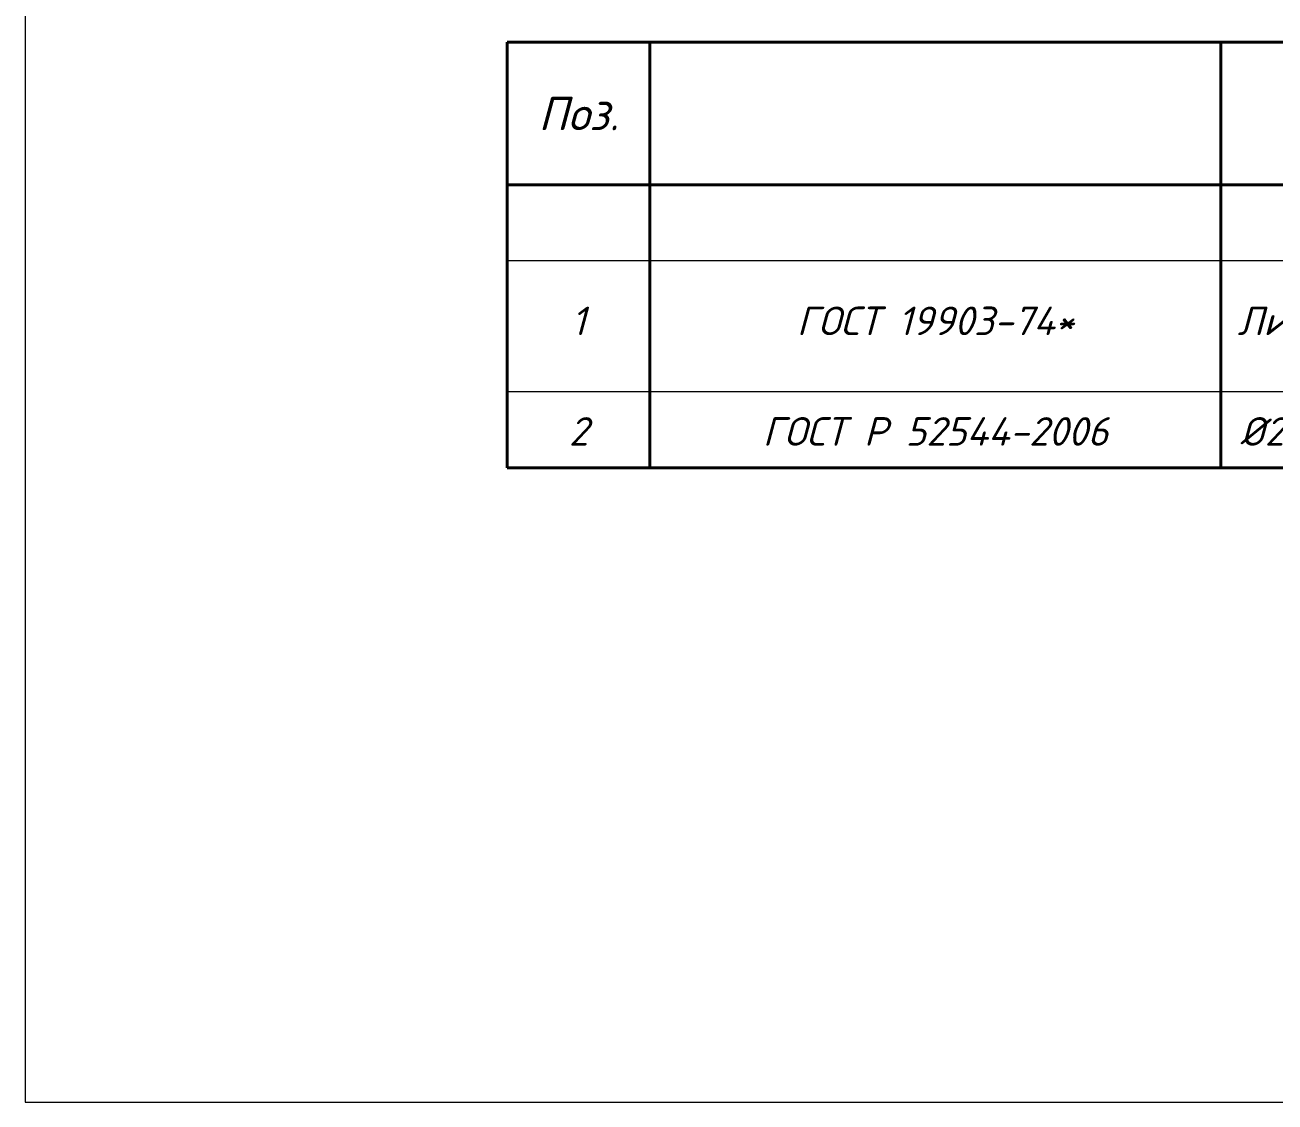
# Model space of a CAD drawing. Header units: millimetres. Extents: x 228418 to 313939, y -168000 to -150000.
# Drawn here: x 287939 to 301074, y -168000 to -156681 of the extents above; entities that cross this region are included whole.
import ezdxf
from ezdxf.enums import TextEntityAlignment as Align

# ---------------------------------------------------------------- set-up
doc = ezdxf.new("R2010")
doc.units = ezdxf.units.MM
doc.layers.get('0').update_dxf_attribs({"lineweight": 5})
doc.layers.add('k_ Рамка', color=252, linetype='Continuous', lineweight=40)
doc.styles.add('STEP PR', font='isocpeui.ttf')

# ---------------------------------------------------------------- blocks, each defined once
blk = doc.blocks.new('vcBlockST6-2-1')
at = {"color": 0, "linetype": 'ByBlock', "lineweight": -2, "style": 'STEP PR', "flags": 1}
for tag in ['CLASS', 'GOST', 'FILE', 'IDD']:
    blk.add_attdef(tag, text='', height=300, dxfattribs=at).set_placement((0, 0), align=Align.RIGHT)
at = {"color": 0, "linetype": 'ByBlock', "lineweight": -2, "style": 'STEP PR'}
for tag, p, p2 in [('НАИМЕНОВАНИЕ', (87.5, -6), (122.5, -6)), ('ПОЗИЦИЯ', (0.75, -9.25), (14.25, -9.25)), ('ОБОЗНАЧЕНИЕ', (15.75, -9.25), (74.25, -9.25)), ('ПРОФИЛЬ', (76, -9.25), (86.5, -9.25)), ('КОЛИЧЕСТВО', (135.75, -9.25), (149.25, -9.25)), ('МАССА', (150.75, -9.25), (164.25, -9.25)), ('ПРИМЕЧАНИЕ', (165.75, -9.25), (184.25, -9.25)), ('ДЛИНА', (123, -9.25), (134, -9.25)), ('СТАЛЬ', (87.5, -13), (122.5, -13))]:
    blk.add_attdef(tag, text='', height=300, dxfattribs=at).set_placement(p, p2, align=Align.FIT)
blk = doc.blocks.new('vcBlockST6-1-1')
at = {"color": 0, "linetype": 'ByBlock', "lineweight": -2, "style": 'STEP PR', "flags": 1}
for tag in ['CLASS', 'GOST', 'FILE', 'IDD']:
    blk.add_attdef(tag, text='', height=300, dxfattribs=at).set_placement((0, 0), align=Align.RIGHT)
at = {"color": 0, "linetype": 'ByBlock', "lineweight": -2, "style": 'STEP PR'}
for tag, p, p2 in [('ПОЗИЦИЯ', (0.75, -6), (14.25, -6)), ('ПРИМЕЧАНИЕ', (165.75, -6), (184.25, -6)), ('ОБОЗНАЧЕНИЕ', (15.75, -6), (74.25, -6)), ('КОЛИЧЕСТВО', (135.75, -6), (149.25, -6)), ('МАССА', (150.75, -6), (164.25, -6))]:
    blk.add_attdef(tag, text='', height=300, dxfattribs=at).set_placement(p, p2, align=Align.FIT)
blk.add_attdef('НАИМЕНОВАНИЕ', (77, -6), '', height=300, dxfattribs=at)
blk.add_attdef('ДЛИНА', text='', height=300, dxfattribs=at).set_placement((133, -6), align=Align.RIGHT)

msp = doc.modelspace()

# ---------------------------------------------------------------- linework, layer by layer
at = {"color": 8, "lineweight": 20}
for p, q in [((311506.47601, -159160.66521), (293006.47601, -159160.66521)), ((311506.47601, -160534.40326), (293006.47601, -160534.40326))]:
    msp.add_line(p, q, dxfattribs=at)
msp.add_lwpolyline([(287939.14091, -168000), (313939.14091, -168000), (313939.14091, -150000), (287939.14091, -150000)], close=True)
at = {"layer": 'k_ Рамка'}
for p, q in [((293006.47601, -156860.66521), (311506.47601, -156860.66521)), ((293006.47601, -158360.66521), (293006.47601, -156860.66521)), ((294506.47601, -158360.66521), (294506.47601, -156860.66521)), ((300506.47601, -158360.66521), (300506.47601, -156860.66521)), ((311506.47601, -158360.66521), (293006.47601, -158360.66521)), ((293006.47601, -161334.40326), (293006.47601, -158360.66521)), ((294506.47601, -161334.40326), (294506.47601, -158360.66521)), ((300506.47601, -161334.40326), (300506.47601, -158360.66521)), ((311506.47601, -161334.40326), (293006.47601, -161334.40326))]:
    msp.add_line(p, q, dxfattribs=at)

# ---------------------------------------------------------------- block references
ref = msp.add_blockref('vcBlockST6-2-1', (293006.47601, -159015.21107), dxfattribs=dict(xscale=100, yscale=100))
ref.add_attrib('ПОЗИЦИЯ', '1', dxfattribs={"color": 0, "linetype": 'ByBlock', "lineweight": -2, "height": 300, "style": 'STEP PR'}).set_placement((293756.47601, -159940.21107), align=Align.CENTER)
ref.add_attrib('ОБОЗНАЧЕНИЕ', 'ГОСТ 19903-74*', dxfattribs={"color": 0, "linetype": 'ByBlock', "lineweight": -2, "height": 300, "style": 'STEP PR'}).set_placement((297506.47601, -159940.21107), align=Align.CENTER)
ref.add_attrib('ПРОФИЛЬ', 'Лист', dxfattribs={"color": 0, "linetype": 'ByBlock', "lineweight": -2, "height": 300, "style": 'STEP PR'}).set_placement((301131.47601, -159940.21107), align=Align.CENTER)
ref = msp.add_blockref('vcBlockST6-1-1', (293006.47601, -160502.08016), dxfattribs=dict(xscale=100, yscale=100))
ref.add_attrib('ПОЗИЦИЯ', '2', dxfattribs={"color": 0, "linetype": 'ByBlock', "lineweight": -2, "height": 300, "style": 'STEP PR'}).set_placement((293756.47601, -161102.08016), align=Align.CENTER)
ref.add_attrib('ОБОЗНАЧЕНИЕ', 'ГОСТ Р 52544-2006', dxfattribs={"color": 0, "linetype": 'ByBlock', "lineweight": -2, "height": 300, "style": 'STEP PR'}).set_placement((297506.47601, -161102.08016), align=Align.CENTER)
ref.add_attrib('НАИМЕНОВАНИЕ', '%%C25 A500С', (300706.47601, -161102.08016), dxfattribs={"color": 0, "linetype": 'ByBlock', "lineweight": -2, "height": 300, "style": 'STEP PR'})

# ---------------------------------------------------------------- texts
at = {"style": 'STEP PR'}
msp.add_text('Поз.', height=350, dxfattribs=at).set_placement((293756.47601, -157610.66521), align=Align.MIDDLE)

doc.saveas('drawing.dxf')
